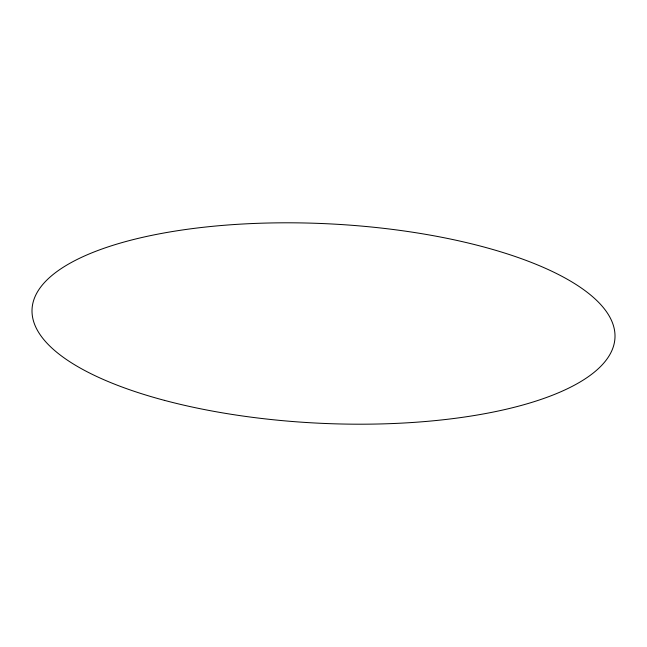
<?xml version="1.0" encoding="UTF-8"?>
<svg xmlns="http://www.w3.org/2000/svg" width="647" height="647" viewBox="0 0 647 647"><rect width="100%" height="100%" fill="white"/><g stroke="black" fill="none" stroke-linecap="round" stroke-linejoin="round"><path stroke-width="0.97" d="M164.362 400.339A291.813 99.808 2.8 0 0 614.585 341.446A291.813 99.808 2.8 0 0 191.552 228.714A291.813 99.808 2.8 0 0 164.362 400.339"/></g></svg>
